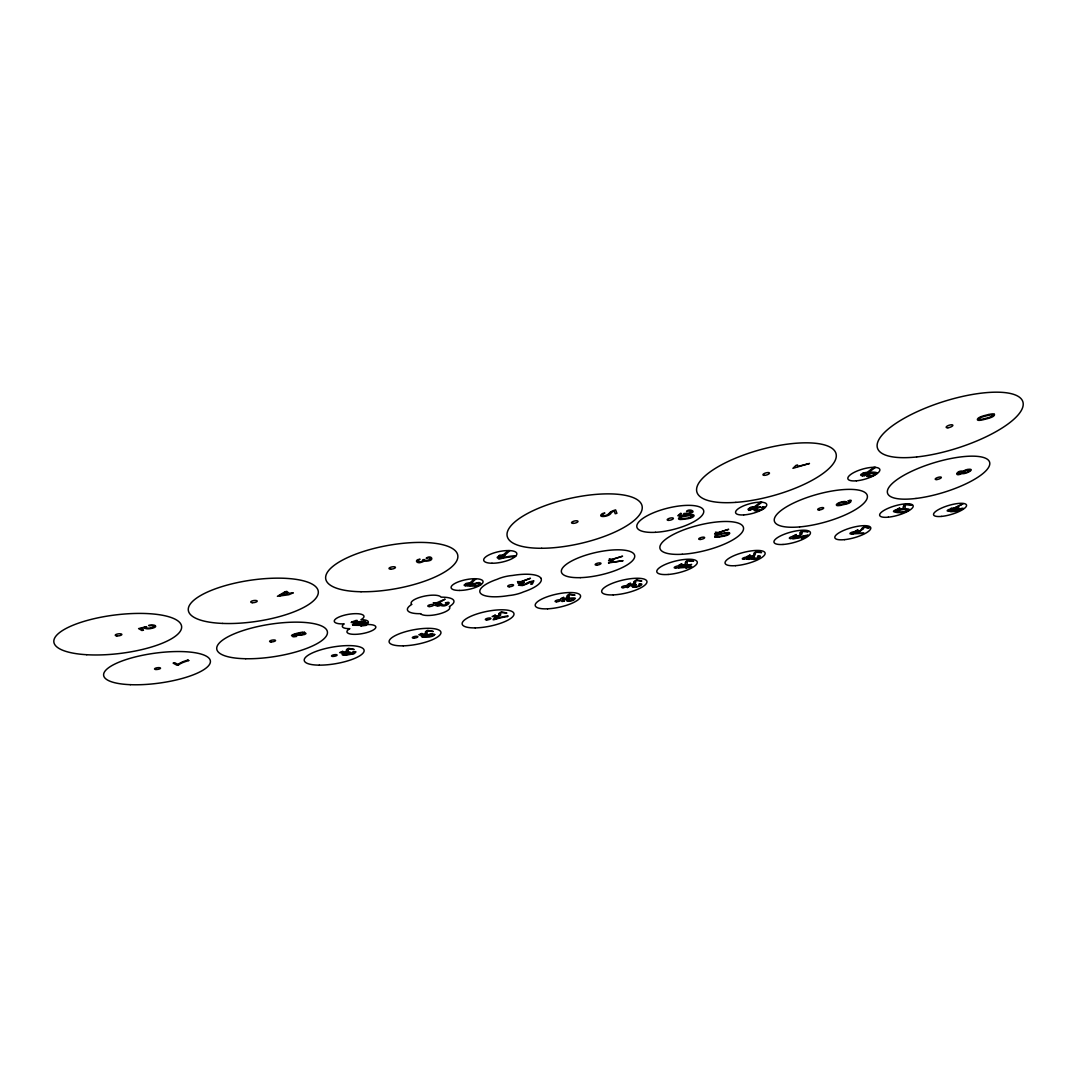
<?xml version="1.0" encoding="UTF-8"?>
<svg xmlns="http://www.w3.org/2000/svg" width="1077" height="1077" viewBox="0 0 1077 1077"><rect width="100%" height="100%" fill="white"/><g stroke="black" fill="none" stroke-linecap="round" stroke-linejoin="round"><path stroke-width="1.5" d="M800.184 533.021C801.059 536.198 797.734 534.865 799.242 536.252C796.522 536.656 803.402 534.973 801.773 533.007M747.034 558.923C752.177 553.551 753.267 559.555 755.462 553.726A8.064 2.302 -14.6 0 1 755.677 552.73A2.746 0.781 -14.6 0 1 756.404 552.245L761.574 552.568L756.552 551.464A6.839 1.952 -14.6 0 0 753.833 553.578L753.779 555.126L751.167 556.486M348.234 651.154L344.155 653.12L339.659 652.608L342.823 651.302L341.274 652.177M634.218 581.822L633.276 583.949L628.874 584.582M716.03 532.967L714.603 534.03L728.671 529.305L718.265 532.536L715.438 532.226L716.017 532.711M907.426 510.215L905.097 511.521A3.743 1.05 -16.2 0 1 903.415 511.844A7.997 2.248 -16.2 0 1 901.812 511.952L899.847 511.925A10.824 3.056 -16.3 0 1 898.016 511.737M609.945 559.717L608.572 560.754L622.573 556.203L612.194 559.3L609.259 558.99L609.919 559.515M679.425 515.035L681.512 513.648L680.718 513.244L677.837 515.695L680.341 516.368L684.016 515.56A3.608 1.158 -14.1 0 0 685.834 514.052L685.928 514.025M691.421 511.629L688.647 513.217L683.828 513.487M435.068 603.632L435.795 604.264L440.426 602.999L436.737 604.547L437.06 605.516L441.153 604.17M518.737 582.415L517.862 583.155L530.449 578.268L520.931 581.661L517.472 581.62L518.697 582.159M352.839 652.177L354.791 651.598A3.043 0.848 -9.9 0 1 355.504 651.706A4.025 1.117 -9.9 0 1 355.962 651.908L353.97 653.779L345.932 655.166A7.579 2.114 -9.9 0 1 344.68 655.22L343.725 655.22A3.931 1.09 -9.8 0 1 343.024 655.126A3.514 0.983 -9.8 0 1 342.419 654.883A4.806 1.333 -9.8 0 1 347.05 652.339L347.05 652.245M863.364 528.632L859.513 531.701L854.142 531.809L857.992 529.897L855.703 531.257M898.056 509.192L899.78 507.954L896.401 509.744L902.62 509.34L905.111 507.832L905.205 506.271A8.495 2.41 -16.3 0 1 905.313 505.369A2.894 0.821 -16.3 0 1 906.026 504.83L911.667 504.884L906.053 504.036A7.202 2.046 -16.3 0 0 903.455 506.325M425.792 633.586L420.501 634.663M442.324 604.372L441.22 604.035M952.324 509.071L951.799 509.542L962.932 503.874L954.37 507.954L950.816 508.425L952.283 508.694M422.965 560.605C420.151 563.19 415.587 561.534 420.057 559.178C413.608 559.69 416.88 564.335 421.605 562.207A3.662 1.212 -10.6 0 0 424.082 560.821L424.176 560.794M794.584 535.7L796.334 534.502L792.928 536.225L798.232 536.292L794.463 537.813M346.646 651.437L341.301 652.487M680.233 564.913L681.889 563.783L678.591 565.385L684.541 565.344L687.113 563.944L687.247 562.463A8.239 2.41 -13.9 0 1 687.288 561.467A2.814 0.821 -13.8 0 1 687.974 560.969L693.575 561.238L687.988 560.188A7 2.046 -13.9 0 0 685.484 562.329M520.056 584.421L524.364 582.32L519.881 583.519L518.495 585.215L522.466 585.565L527.636 583.653M862.098 528.47L860.092 530.867L855.73 531.5M748.448 556.136L750.225 554.992L746.859 556.621L751.706 556.796L748.878 558.64L753.186 557.415M684.487 514.308L681.728 515.56L679.452 515.183M628.793 584.232L630.516 583.182L627.204 584.717L632.751 584.784L635.363 583.478L635.713 581.997A7.943 2.289 -13.2 0 1 635.901 581.042A2.706 0.781 -13.2 0 1 636.615 580.584L641.784 581.001L636.736 579.816M493.778 616.057L495.447 615.061L492.162 616.502L497.924 616.65L500.482 615.411L500.684 613.957A7.997 2.302 -11.7 0 1 500.792 613.028A2.733 0.781 -11.6 0 1 501.478 612.584L506.877 613.042L501.532 611.83A6.799 1.952 -11.6 0 0 498.988 613.796M562.113 598.327L563.702 597.331L560.511 598.799L566.287 598.852L568.777 597.573L568.871 596.12M753.604 558.034L754.573 557.199L753.348 557.28M420.474 634.353L421.982 633.451L418.845 634.743L424.823 634.891L427.165 633.707L427.084 632.293A7.849 2.235 -10.8 0 1 427.084 631.499A2.679 0.767 -10.7 0 1 427.704 631.068L433.237 631.459L427.65 630.368A6.677 1.898 -10.8 0 0 425.375 632.226M507.604 616.502L508.061 615.882A19.79 5.573 -11.6 0 0 495.097 619.033L496.78 616.609L495.258 616.771L493.118 619.76L494.505 619.598A19.211 5.412 -11.6 0 1 507.563 616.569M564.483 600.993L562.194 601.505A3.218 0.929 -12.3 0 1 561.669 601.235L563.271 599.62A4.752 1.373 -12.3 0 1 565.331 598.933A7.243 2.073 -12.3 0 1 567.175 598.543L567.821 598.435A15.845 4.523 -12.3 0 1 572.56 597.964A6.731 1.925 -12.4 0 1 574.351 597.991A4.348 1.252 -12.4 0 1 575.374 598.354L573.651 600.118A3.958 1.131 -12.4 0 1 572.506 600.535A4.308 1.239 -12.4 0 1 570.864 600.939L567.162 601.168L566.367 600.266A5.587 1.602 -12.4 0 1 566.704 599.916L566.946 599.727A4.039 1.158 -12.4 0 1 567.552 599.377A3.258 0.942 -12.4 0 1 568.333 599.054L569.316 598.745A13.772 3.931 -12.3 0 0 567.862 598.92A5.17 1.481 -12.3 0 0 564.267 599.714M610.403 512.275L609.42 513.204M609.905 512.719C608.438 514.793 604.184 516.543 602.083 515.52C602.433 513.567 608.168 512.127 602.312 513.594C596.066 518.077 609.542 517.054 611.224 512.881A9.316 3.11 -13.3 0 1 612.907 511.575A3.191 1.064 -13.3 0 1 614.213 511.05L615.223 513.742L616.919 513.312L615.64 509.892A7.916 2.652 -13.3 0 0 610.269 512.275M634.272 585.605L634.353 585.538A2.8 0.808 -13.1 0 1 635.04 585.134A4.16 1.185 -13.1 0 1 636.332 584.649L629.682 585.242L627.231 587.652L630.583 585.551L634.515 584.946A2.733 0.781 -13.1 0 0 633.438 585.43A4.416 1.265 -13.1 0 0 632.684 585.955A5.21 1.494 -13.1 0 0 632.334 586.534M514.846 556.553L515.856 555.759M761.977 507.482L763.108 506.728A4.348 1.36 -15 0 1 764.778 507.375A5.493 1.71 -14.9 0 1 763.485 508.788A7.808 2.437 -14.9 0 1 763.095 509.044L761.749 509.717A4.9 1.521 -14.9 0 1 757.952 510.767A5.6 1.737 -15 0 1 756.283 510.861L755.017 510.754A5.156 1.602 -14.9 0 1 754.6 510.633A4.591 1.427 -14.9 0 1 754.237 509.583A5.829 1.817 -14.9 0 1 755.192 508.788A4.954 1.535 -14.9 0 1 756.364 508.156A3.069 0.956 -14.9 0 1 757.804 507.644L753.833 507.886L748.798 510.377L753.402 507.294L760.524 506.85L759.622 507.496A4.645 1.44 -14.9 0 0 758.033 507.981A3.137 0.983 -14.9 0 0 757.037 508.452L756.875 508.532M864.818 475.563L862.327 475.94A3.729 1.158 -16.3 0 1 862.327 475.428L865.948 473.207A5.52 1.71 -16.3 0 1 868.533 472.52A8.387 2.598 -16.3 0 1 870.499 472.251L871.158 472.197A18.349 5.641 -16.2 0 1 875.413 472.332A7.808 2.41 -16.3 0 1 876.691 472.722A5.048 1.548 -16.4 0 1 876.907 473.476L872.989 475.899A4.591 1.414 -16.4 0 1 871.495 476.357A4.995 1.548 -16.4 0 1 869.664 476.667L866.554 476.344L867.295 474.795A6.475 1.992 -16.4 0 1 868.089 474.297L868.547 474.055A4.685 1.44 -16.4 0 1 869.529 473.611A3.783 1.171 -16.4 0 1 870.606 473.261L871.805 472.965M960.805 508.64L963 508.169A3.231 0.875 -16.6 0 1 963.121 508.452A4.268 1.158 -16.6 0 1 962.905 508.829L957.965 511.158L951.058 511.683A8.024 2.181 -16.6 0 1 950.304 511.562L949.847 511.373A4.16 1.131 -16.5 0 1 949.685 511.117A3.716 1.01 -16.5 0 1 949.914 510.66A5.089 1.373 -16.6 0 1 957.628 507.832M279.926 595.554L285.701 592.229L287.478 593.669L279.939 595.568M520.231 584.892L523.624 584.744L527.461 582.98M527.165 583.155L528.363 582.509M691.084 517.216L692.148 515.802A3.945 1.265 -14.1 0 0 690.896 515.614A8.401 2.679 -14.1 0 0 689.065 515.721L686.022 516.071A10.783 3.433 -14 0 0 683.316 516.543A3.258 1.037 -14.1 0 0 681.014 517.323A2.329 0.74 -14 0 0 680.664 517.593L680.502 517.727A3.783 1.212 -14.1 0 0 680.287 518.024L680.26 518.091A2.248 0.714 -14 0 0 680.287 518.36M800.426 537.679L792.847 538.931L794.112 537.181L798.528 535.713L794.651 535.996M299.123 633.491C300.348 632.778 305.397 632.226 304.131 633.855A3.594 1.064 -9.2 0 1 302.206 634.568A4.739 1.4 -9.2 0 1 300.927 634.838A2.854 0.835 -9.2 0 1 298.181 634.73A3.352 0.983 -9.2 0 1 297.925 634.286M802.634 536.359L794.53 538.312M353.566 653.389L351.304 653.941A14.768 4.146 -9.9 0 1 349.204 654.291L349.204 654.291A3.635 1.01 -9.9 0 0 351.304 653.079L351.29 652.797A4.012 1.117 -9.9 0 0 349.11 652.231M681.297 567.175L689.617 565.008L687.436 566.785L681.283 567.189M422.642 559.892L424.217 559.501M178.459 664.899L177.005 665.263L173.141 663.122L174.743 662.718L177.88 664.469M958.597 510.511L956.295 510.902A15.657 4.254 -16.7 0 1 954.532 511.023A3.85 1.037 -16.6 0 0 958.14 509.663L958.732 509.259A4.254 1.158 -16.6 0 0 958.867 508.048A6.314 1.71 -16.5 0 0 957.426 507.954M988.498 414.551L984.661 415.52A11.793 3.702 -18 0 0 980.837 416.745M750.965 556.459L748.488 556.419M719.611 536.898L722.882 536.359A10.043 3.043 -14.4 0 0 726.194 535.592A4.335 1.306 -14.4 0 0 727.621 535.081A3.904 1.185 -14.4 0 0 728.631 534.529A4.066 1.225 -14.4 0 0 728.967 534.273L729.331 533.896A7.902 2.396 -14.3 0 0 729.506 533.586L729.587 533.169M684.676 518.468L687.261 518.131A8.454 2.706 -14.1 0 0 689.293 517.768A3.958 1.265 -14.1 0 0 691.084 517.216M752.244 558.451L752.284 558.451A3.218 0.915 -14.4 0 1 748.892 559.367L747.075 559.044M304.333 632.239L305.989 633.545A4.214 1.239 -9.2 0 1 305.437 634.016A4.591 1.346 -9.2 0 1 304.199 634.595L296.929 635.215A5.95 1.75 -9.2 0 1 296.579 634.945L296.485 634.797A4.295 1.265 -9.2 0 1 296.485 634.488A3.473 1.023 -9.2 0 1 296.794 634.138L297.4 633.761A14.647 4.268 -9.3 0 0 295.879 634.165A5.506 1.615 -9.2 0 0 293.011 635.363M969.408 469.841L969.219 469.814A2.585 0.754 -17.2 0 0 968.546 469.841L967.334 470.057A3.298 0.956 -17.2 0 0 964.144 471.874M441.933 605.637C446.174 607.549 453.646 600.212 445.366 602.918A3.702 1.117 -10.9 0 1 447.48 602.932C448.665 604.843 443.455 605.341 442.485 604.83M752.46 559.111C755.179 560.955 765.249 554.305 757.494 556.311A3.581 1.01 -14.5 0 1 759.056 556.472L757.158 558.034L753.752 558.438M187.91 660.08L188.69 660.524M898.137 509.475L902.809 508.573L903.603 506.352M296.067 635.995L296.619 636.413L294.25 636.763A3.419 0.996 -9.2 0 1 292.998 636.736L291.53 635.538A5.062 1.481 -9.2 0 1 292.675 634.73A7.701 2.262 -9.2 0 1 294.183 634.124L294.788 633.922A16.828 4.914 -9.3 0 1 299.837 632.643A7.162 2.1 -9.2 0 1 302.233 632.266M963.376 471.282C956.874 469.559 953.226 477.663 961.896 473.57C965.557 474.688 977.176 468.091 967.456 469.424A4.227 1.225 -17.2 0 0 963.309 471.282M144.614 627.783L144.601 627.716A3.177 0.969 -7.3 0 1 144.87 627.245L140.804 628.564L143.51 630.126L141.922 630.53L138.596 628.605L146.62 626.639A4.954 1.508 -7.3 0 0 146.122 627.218A3.339 1.023 -7.3 0 0 146.27 627.622L146.351 627.676M562.154 598.65L566.637 598.085L567.31 596.052M969.798 469.989L969.96 470.232A4.766 1.387 -17.1 0 1 969.919 470.501A3.204 0.929 -17.1 0 1 966.5 472.318A3.177 0.915 -17.2 0 1 964.171 471.874M493.818 616.367L498.328 615.869L499.136 613.796M680.274 565.183L684.918 564.523L685.618 562.302M435.027 603.389L433.183 602.891L436.966 602.676L445.111 599.149L434.825 605.287L437.868 606.095A3.339 0.996 -10.8 0 0 441.045 605.112L441.112 605.112A3.177 0.956 -10.9 0 0 441.812 605.637M424.378 559.784C425.819 561.696 433.385 558.855 428.821 557.846A4.079 1.346 -10.7 0 0 426.155 558.209C431.379 554.13 435.808 561.171 425.873 561.09A3.5 1.158 -10.7 0 1 424.203 560.794M346.538 650.575L346.7 651.181M691.407 511.454L689.145 510.915A4.025 1.292 -14.2 0 0 686.561 511.588C688.041 507.886 699.471 511.75 687.88 514.025A3.446 1.104 -14.2 0 1 685.955 514.012M846.199 502.017L846.253 502.259A4.039 1.198 -15.8 0 1 844.112 503.982L844.153 503.982A16.424 4.927 -15.9 0 0 846.428 503.349L848.851 502.461A2.733 0.808 -15.8 0 0 849.941 501.653L849.982 501.519A2.841 0.848 -15.8 0 0 847.841 501.061L849.874 500.24A3.393 1.01 -15.9 0 1 850.695 500.28A4.483 1.333 -15.8 0 1 851.247 500.482C850.978 504.238 843.803 504.157 840.666 505.355A8.414 2.517 -15.8 0 1 839.293 505.557L838.216 505.651A4.362 1.306 -15.8 0 1 837.421 505.625A3.891 1.158 -15.8 0 1 836.694 505.409A5.331 1.589 -15.8 0 1 841.379 501.949A6.61 1.966 -15.8 0 1 843.628 501.599A4.456 1.333 -15.8 0 1 846.212 502.017M994.421 414.389L994.448 414.874A9.235 2.908 -18.1 0 1 994.313 415.237L994.084 415.601A4.752 1.494 -18.1 0 1 993.654 416.045A4.564 1.427 -18.1 0 1 992.604 416.772A5.075 1.589 -18.1 0 1 991.015 417.499A11.753 3.702 -18.1 0 1 987.219 418.711L983.409 419.68A11.887 3.743 -18.1 0 1 979.774 420.326A5.022 1.575 -18 0 1 978.414 420.326A4.645 1.467 -18 0 1 977.579 420.003A4.873 1.535 -18 0 1 977.458 419.868L977.418 419.384A8.751 2.746 -18.1 0 1 977.526 419.02L978.064 418.334A4.685 1.467 -18 0 1 979.235 417.499A5.035 1.589 -18 0 1 980.837 416.759M346.457 650.373L346.404 650.145A6.691 1.885 -9.9 0 1 348.571 648.314L354.145 649.498L348.625 649.014A2.692 0.754 -9.9 0 0 348.033 649.431A7.876 2.208 -9.9 0 0 347.992 650.225L348.208 650.804M425.523 632.239L425.859 633.303M714.778 536.629L714.845 536.211A7.499 2.262 -14.3 0 1 715.02 535.915L715.586 535.35A4.012 1.212 -14.3 0 1 716.717 534.717A4.308 1.306 -14.3 0 1 718.171 534.205A10.11 3.056 -14.3 0 1 721.509 533.438L724.808 532.886A9.989 3.016 -14.3 0 1 727.877 532.59A4.348 1.319 -14.4 0 1 728.954 532.698A3.971 1.198 -14.4 0 1 729.573 533.169M988.498 414.564A11.659 3.648 -18 0 1 992.146 413.905A5.075 1.589 -18.1 0 1 993.492 413.905A4.645 1.454 -18.1 0 1 994.394 414.389M969.408 469.989A3.204 0.929 -17.1 0 1 969.798 470.137M962.73 472.238A2.773 0.808 -17.1 0 1 958.934 473.92A2.773 0.808 -17.1 0 1 958.153 472.816A2.773 0.808 -17.1 0 1 962.394 471.78M151.426 627.783A3.837 1.171 -7.3 0 1 146.257 627.703M154.105 626.383A3.931 1.198 -7.3 0 1 151.345 627.729M153.567 626.02A3.743 1.144 -7.3 0 1 153.89 626.397M153.54 626.033A3.46 1.05 -7.3 0 0 149.393 625.831L148.639 625.414A4.631 1.414 -7.3 0 1 152.503 624.956A5.843 1.791 -7.3 0 1 155.048 625.589M155.088 625.575A8.32 2.531 -7.3 0 1 155.33 625.75L155.667 626.289A5.223 1.589 -7.3 0 1 154.105 627.662A5.964 1.817 -7.3 0 1 152.369 628.214L150.511 628.605A5.493 1.683 -7.3 0 1 149.649 628.712A4.887 1.494 -7.3 0 1 146.162 628.685A6.206 1.898 -7.3 0 1 145.032 628.254M144.708 628.268A5.493 1.683 -7.3 0 1 144.278 627.783M178.526 664.899A21.096 5.924 -8.2 0 1 188.798 660.578M177.974 664.469A21.742 6.112 -8.2 0 1 187.869 660.066M296.081 636.036A2.719 0.794 -9.2 0 1 293.159 635.376M302.368 632.387A4.591 1.346 -9.2 0 1 304.454 632.361M297.979 634.326A2.854 0.835 -9.2 0 1 299.137 633.559M692.565 514.846A10.474 3.339 -14.1 0 0 689.468 514.981L686.103 515.385A10.608 3.379 -14 0 0 682.603 516.058A4.523 1.44 -14.1 0 0 681.041 516.57A4.214 1.346 -14.1 0 0 679.749 517.229L679.008 517.849A7.862 2.517 -14.1 0 0 678.739 518.185L678.564 518.575A4.375 1.4 -14 0 0 678.564 518.818A4.173 1.333 -14 0 0 679.048 519.262A4.523 1.44 -14.1 0 0 680.112 519.451M692.538 514.846A4.55 1.454 -14.1 0 1 693.588 515.035A4.16 1.333 -14.1 0 1 694.046 515.641L693.844 516.125A8.293 2.652 -14.1 0 1 693.575 516.475L693.117 516.893A4.268 1.36 -14.1 0 1 692.699 517.175A4.093 1.306 -14.1 0 1 691.555 517.727A4.55 1.454 -14.1 0 1 690.007 518.239A10.541 3.379 -14.1 0 1 686.547 518.899L683.181 519.316A10.676 3.419 -14.1 0 1 680.099 519.451M684.366 518.495A11.457 3.675 -14.1 0 1 681.728 518.697A3.258 1.05 -14.1 0 1 680.247 518.374M757.293 510.121A3.608 1.117 -14.9 0 1 756.821 508.532M757.414 510.04A3.702 1.158 -15 0 0 761.291 509.367A3.514 1.09 -14.9 0 0 762.153 508.829A3.244 1.01 -15 0 0 762.085 507.415M864.71 475.617A2.975 0.915 -16.3 0 1 866.581 473.597A6.004 1.858 -16.3 0 1 870.283 473.005L870.458 472.951A15.953 4.914 -16.2 0 1 871.805 472.951M473.584 584.205A2.625 0.808 -11.2 0 1 469.828 585.457A2.625 0.808 -11.2 0 1 469.249 584.246A2.625 0.808 -11.2 0 1 473.368 583.734M514.739 556.647A21.634 6.866 -11.7 0 0 499.943 558.896L498.503 558.882L508.061 550.724L509.784 550.684L503.161 556.701L498.988 555.732L499.607 555.167L504.884 555.005L500.967 558.155A22.28 7.081 -11.7 0 1 515.883 555.732M896.158 512.329A10.097 2.854 -16.2 0 0 898.083 512.625L900.453 512.679A9.962 2.8 -16.2 0 0 903.213 512.477A4.295 1.212 -16.2 0 0 904.707 512.154A3.864 1.09 -16.2 0 0 906.04 511.71A4.025 1.131 -16.2 0 0 906.619 511.467L907.399 511.09A7.835 2.208 -16.2 0 0 907.978 510.754L908.692 510.256A3.931 1.104 -16.2 0 0 909.19 509.542A4.308 1.212 -16.2 0 0 908.84 509.179A9.895 2.787 -16.1 0 0 906.969 508.869L904.586 508.802A10.03 2.827 -16.1 0 0 901.799 509.017A4.281 1.212 -16.2 0 0 900.278 509.34A3.985 1.117 -16.2 0 0 898.73 509.865L897.558 510.417A7.431 2.087 -16.2 0 0 896.993 510.74L896.279 511.238A4.146 1.171 -16.2 0 0 896.091 511.413A3.945 1.117 -16.2 0 0 895.808 511.965A4.281 1.212 -16.2 0 0 896.185 512.315M907.453 510.148A3.729 1.05 -16.2 0 0 906.969 509.771A7.943 2.235 -16.1 0 0 905.824 509.609L903.684 509.542A10.191 2.868 -16.1 0 0 901.597 509.65A3.083 0.875 -16.2 0 0 899.335 510.161L898.541 510.525A3.581 1.01 -16.2 0 0 898.056 510.808L897.639 511.158A3.083 0.875 -16.2 0 0 898.056 511.723M800.036 532.953A7.149 2.06 -15.2 0 1 802.675 530.705L808.181 531.742L802.634 531.513A2.868 0.835 -15.2 0 0 801.948 532.025M801.786 532.94A8.414 2.437 -15.2 0 1 801.907 532.038M802.58 536.319A7.054 2.019 -15.1 0 1 808.262 535.175L801.584 538.89L805.838 536.009A2.841 0.808 -15.1 0 0 804.573 536.238M801.867 537.14A8.293 2.369 -15.1 0 1 804.573 536.225M567.162 596.012A6.731 1.952 -12.4 0 1 569.545 594.033L575.01 595.123L569.571 594.773A2.706 0.781 -12.4 0 0 568.966 595.218A7.929 2.302 -12.5 0 0 568.885 596.052M564.429 601.033A2.558 0.74 -12.3 0 1 564.335 599.741M567.889 599.983A3.15 0.902 -12.4 0 1 568.589 599.418A2.76 0.794 -12.4 0 1 570.622 598.772L573.893 598.839L572.237 600.104A3.379 0.969 -12.4 0 1 570.002 600.535A4.456 1.279 -12.4 0 1 568.912 600.603A2.679 0.767 -12.4 0 1 567.862 599.97M426.855 635.82A2.41 0.687 -10.7 0 1 423.423 636.857A2.41 0.687 -10.7 0 1 422.79 635.888A2.41 0.687 -10.7 0 1 426.519 635.322M352.879 652.123A2.558 0.714 -9.9 0 1 354.71 652.42A2.558 0.714 -9.9 0 1 353.525 653.335M347.05 652.42A5.964 1.656 -9.8 0 1 349.096 652.231M343.792 654.237A3.056 0.848 -9.8 0 0 346.727 654.533A3.056 0.848 -9.8 0 0 349.769 653.322A2.504 0.7 -9.9 0 0 349.742 653.052A2.975 0.821 -9.8 0 0 347.144 652.918A5.089 1.414 -9.8 0 0 345.919 653.12A3.15 0.875 -9.8 0 0 344.855 653.402L343.751 654.049A3.675 1.023 -9.9 0 0 343.698 654.264M636.076 586.561A3.15 0.902 -13.1 0 1 634.393 585.659M635.995 586.467A3.298 0.942 -13.1 0 0 639.536 585.619A3.15 0.902 -13.1 0 0 640.021 585.188A2.894 0.835 -13.1 0 0 638.849 584.326M639.375 583.801A3.891 1.117 -13.2 0 1 641.623 583.99A4.9 1.4 -13.1 0 1 641.367 585.013A6.974 1.992 -13.1 0 1 641.165 585.215L640.277 585.794A4.375 1.252 -13.1 0 1 637.113 586.857A5.008 1.427 -13.1 0 1 635.443 587.113L634.03 587.18A4.604 1.319 -13.1 0 1 633.491 587.153M633.491 587.153A4.106 1.171 -13.1 0 1 632.293 586.548M634.084 581.849A6.745 1.952 -13.2 0 1 636.722 579.816M752.298 559.084A3.069 0.875 -14.5 0 1 752.298 558.451M861.95 528.497A7.068 1.979 -15.7 0 1 865.491 526.236L869.354 527.797L867.981 528.336L864.966 527.111A2.841 0.794 -15.7 0 0 864.091 527.622A8.32 2.316 -15.8 0 0 863.404 528.619M960.94 508.573A2.706 0.727 -16.6 0 1 961.209 509.34A2.706 0.727 -16.6 0 1 958.705 510.431M951.96 509.986A3.231 0.875 -16.6 0 0 952.782 510.942A3.231 0.875 -16.6 0 0 956.861 509.744A2.652 0.727 -16.6 0 0 957.426 509.34M951.88 509.986A3.891 1.05 -16.6 0 1 952.337 509.704L953.132 509.327A2.517 0.687 -16.6 0 1 954.262 508.963A3.339 0.902 -16.5 0 1 955.393 508.761A5.385 1.467 -16.5 0 1 956.443 508.681A3.15 0.848 -16.6 0 1 957.44 509.34M719.611 536.898A10.178 3.083 -14.4 0 1 716.542 537.194A4.308 1.306 -14.3 0 1 715.438 537.1A3.985 1.212 -14.3 0 1 714.845 536.75M714.751 536.736A4.308 1.306 -14.3 0 1 714.684 536.602M528.255 582.495A7.135 2.154 -12 0 1 533.842 580.84L532.321 584.124L530.799 584.34L531.971 581.768A2.868 0.875 -12 0 0 530.692 582.118M528.551 583.142A8.387 2.531 -12 0 1 530.665 582.118M420.649 613.675A23.694 7.122 -10.7 0 1 411.777 604.439M411.562 604.237A15.347 4.658 -10.7 0 1 422.924 596.483A15.347 4.658 -10.7 0 1 441.045 597.17A23.694 7.122 -10.7 0 1 449.271 606.593A14.97 4.443 -10.8 0 1 438.958 613.998A14.97 4.443 -10.8 0 1 420.824 613.877M716.353 536.036L716.447 536.265A3.11 0.942 -14.3 0 0 717.996 536.454A10.918 3.325 -14.4 0 0 720.58 536.144L723.407 535.659A8.064 2.45 -14.4 0 0 725.346 535.229A3.769 1.144 -14.4 0 0 727.015 534.663L727.702 533.411A3.769 1.144 -14.4 0 0 726.396 533.344A8.01 2.423 -14.3 0 0 724.579 533.532L721.617 534.017A10.272 3.096 -14.3 0 0 719.019 534.569A3.11 0.942 -14.3 0 0 716.905 535.363L716.501 535.727A3.608 1.09 -14.3 0 0 716.353 535.983L716.353 535.983M809.419 463.5L792.928 468.333L795.984 465.372L797.572 464.968L797.586 466.476L809.419 463.5M992.698 415.224L992.227 416.018A2.329 0.727 -18.1 0 1 991.729 416.355A4.416 1.387 -18.1 0 1 989.871 417.176A9.437 2.975 -18.1 0 1 987.636 417.876L984.365 418.711A12.762 4.025 -18.1 0 1 981.295 419.343A3.635 1.144 -18 0 1 979.33 419.303A2.504 0.781 -18 0 1 979.235 419.141L979.208 419.088A4.214 1.319 -18 0 1 979.276 418.657L979.37 418.509A2.585 0.821 -18 0 1 979.693 418.199A3.621 1.144 -18 0 1 981.968 417.082A11.995 3.756 -18 0 1 984.957 416.18L988.43 415.318A9.356 2.935 -18 0 1 990.584 414.914A4.402 1.387 -18.1 0 1 992.2 414.86A2.329 0.727 -18.1 0 1 992.55 414.982L992.698 415.224M865.477 473.503L866.271 474.082L875.453 467.378L873.918 467.418L867.322 472.238L863.135 472.951L865.477 473.476M434.731 634.488C432.254 639.294 410.997 636.52 427.609 635.053A3.675 1.037 -10.8 0 1 431.419 633.868L434.731 634.488M466.92 585.457C468.805 586.898 486.844 585.982 479.319 582.576A3.998 1.239 -11.3 0 0 474.661 583.599L470.757 583.182L466.933 585.376M752.729 508.061L753.631 508.532L761.816 502.259L760.254 502.299L754.385 506.809L750.238 507.509L752.729 508.088M468.724 584.124L469.855 584.38L475.913 578.914L474.27 578.968L469.935 582.899L465.816 583.546L468.724 584.151M875.17 473.732L871.939 475.63A3.918 1.212 -16.4 0 1 869.624 475.886A5.156 1.589 -16.4 0 1 868.722 475.778A3.11 0.956 -16.4 0 1 868.372 475.065A3.083 0.956 -16.4 0 1 868.87 474.62A3.648 1.131 -16.4 0 1 870.243 473.88A3.204 0.996 -16.4 0 1 872.747 473.234L875.17 473.732M480.019 583.815L479.857 584.124A4.51 1.387 -11.3 0 1 479.534 584.434A3.029 0.929 -11.3 0 1 475.509 585.578A3.002 0.929 -11.3 0 1 474.567 584.474A3.11 0.956 -11.3 0 1 478.498 583.195L479.4 583.33A2.45 0.754 -11.3 0 1 479.83 583.478L479.925 583.559A3.029 0.929 -11.3 0 1 480.019 583.815M838.041 504.238L838.014 504.305A4.079 1.212 -15.8 0 0 838 504.548A3.393 1.01 -15.8 0 0 841.433 504.534A3.393 1.01 -15.8 0 0 844.597 502.797A2.787 0.835 -15.8 0 0 844.503 502.488A3.298 0.983 -15.8 0 0 841.595 502.609A5.641 1.683 -15.8 0 0 840.262 502.986A3.487 1.037 -15.8 0 0 839.118 503.43A2.639 0.794 -15.8 0 0 838.31 503.915A2.41 0.714 -15.8 0 0 838.121 504.103L838.121 504.103M608.545 562.948L623.071 560.686L612.719 562.207L613.446 560.848L612.059 561.05L608.545 562.948M351.694 622.048L351.183 622.506L365.588 621.429L355.76 621.766L357.201 620.446L355.881 620.487L351.694 622.048M679.022 567.417L678.402 567.929L686.709 567.377L685.834 568.091L690.963 567.108L691.69 566.502L688.768 566.704L691.622 564.375L679.022 567.417M353.808 624.781L353.121 625.266L361.63 625.347L360.66 626.02L365.978 625.387L366.786 624.822L363.784 624.795L366.947 622.573L353.808 624.781M364.847 623.085L362.437 624.781L356.137 624.714L364.847 623.085M853.294 533.371L852.432 533.882L864.171 533.29L856.578 533.236L859.002 531.796L857.992 531.782L853.374 533.371M285.001 591.812L277.408 596.295L288.784 594.733L293.307 592.835L289.107 593.265L286.792 591.367L285.001 591.812M431.46 634.407L431.163 634.434A2.868 0.808 -10.8 0 0 428.107 635.659A2.76 0.781 -10.8 0 0 429.938 636.292A2.787 0.781 -10.8 0 0 433.196 635.093A4.146 1.171 -10.7 0 0 433.277 634.865L433.21 634.636A2.787 0.781 -10.8 0 0 432.914 634.461L431.46 634.407M947.935 427.771A3.541 1.131 -17.7 0 0 952.876 425.267A3.541 1.131 -17.7 0 0 947.652 425.819A3.541 1.131 -17.7 0 0 947.935 427.771M916.594 456.971A76.305 24.273 -17.7 0 0 1023.15 403.094A76.305 24.273 -17.7 0 0 910.684 414.807A76.305 24.273 -17.7 0 0 916.594 456.971M936.869 479.548A3.218 0.942 -16.9 0 0 941.338 477.38A3.218 0.942 -16.9 0 0 936.573 477.932A3.218 0.942 -16.9 0 0 936.869 479.548M915.988 498.449A53.325 15.576 -16.9 0 0 989.696 462.545A53.325 15.576 -16.9 0 0 910.038 472.063A53.325 15.576 -16.9 0 0 915.988 498.449M86.752 654.722A64.324 19.386 -7 0 0 181.636 626.801A64.324 19.386 -7 0 0 84.854 621.119A64.324 19.386 -7 0 0 86.752 654.722M116.895 635.915A3.339 1.01 -7 0 0 121.863 634.474A3.339 1.01 -7 0 0 116.881 634.151A3.339 1.01 -7 0 0 116.895 635.915M252.287 602.689A3.298 1.05 -8.4 0 0 257.215 601.141A3.298 1.05 -8.4 0 0 252.341 600.858A3.298 1.05 -8.4 0 0 252.287 602.689M222.629 623.421A65.643 20.786 -8.4 0 0 318.28 591.488A65.643 20.786 -8.4 0 0 219.008 587.557A65.643 20.786 -8.4 0 0 222.629 623.421M155.936 669.49A3.056 0.862 -7.7 0 0 160.54 668.198A3.056 0.862 -7.7 0 0 156.057 667.982A3.056 0.862 -7.7 0 0 155.936 669.49M130.277 684.676A53.877 15.118 -7.7 0 0 210.419 661.466A53.877 15.118 -7.7 0 0 130.263 658.289A53.877 15.118 -7.7 0 0 130.277 684.676M245.731 658.734A55.964 16.317 -8.9 0 0 327.435 632.091A55.964 16.317 -8.9 0 0 243.173 630.516A55.964 16.317 -8.9 0 0 245.731 658.734M271.014 641.932A3.029 0.889 -8.9 0 0 275.55 640.532A3.029 0.889 -8.9 0 0 271.108 640.371A3.029 0.889 -8.9 0 0 271.014 641.932M668.736 520.379A3.218 1.037 -13.9 0 0 673.394 518.414A3.218 1.037 -13.9 0 0 668.669 518.562A3.218 1.037 -13.9 0 0 668.736 520.379M655.462 532.307A34.397 11.039 -13.9 0 0 703.698 510.767A34.397 11.039 -13.9 0 0 651.693 513.541A34.397 11.039 -13.9 0 0 655.462 532.307M749.686 509.892A3.191 0.996 -14.9 0 0 754.237 507.859A3.191 0.996 -14.9 0 0 749.511 508.142A3.191 0.996 -14.9 0 0 749.686 509.892M743.682 514.914A16.101 5.035 -14.9 0 0 766.77 504.736A16.101 5.035 -14.9 0 0 743.022 506.082A16.101 5.035 -14.9 0 0 743.682 514.914M862.314 475.509A3.298 1.023 -16.3 0 0 866.998 473.301A3.298 1.023 -16.3 0 0 862.138 473.705A3.298 1.023 -16.3 0 0 862.314 475.509M856.403 480.813A16.653 5.17 -16.3 0 0 879.869 469.68A16.653 5.17 -16.3 0 0 855.232 471.847A16.653 5.17 -16.3 0 0 856.403 480.813M459.421 590.452A16.263 5.035 -11.2 0 0 483.061 581.62A16.263 5.035 -11.2 0 0 458.748 581.701A16.263 5.035 -11.2 0 0 459.421 590.452M465.587 585.74A3.069 0.956 -11.2 0 0 470.11 584.097A3.069 0.956 -11.2 0 0 465.587 584.071A3.069 0.956 -11.2 0 0 465.587 585.74M498.839 558.155A3.191 1.037 -11.6 0 0 503.403 556.324A3.191 1.037 -11.6 0 0 498.57 556.392A3.191 1.037 -11.6 0 0 498.839 558.155M491.987 563.244A16.909 5.466 -11.6 0 0 516.852 553.834A16.909 5.466 -11.6 0 0 491.92 553.618A16.909 5.466 -11.6 0 0 491.987 563.244M888.35 517.175A17.42 4.927 -16.1 0 0 913.215 506.015A17.42 4.927 -16.1 0 0 887.731 508.479A17.42 4.927 -16.1 0 0 888.35 517.175M783.006 544.464A18.848 5.439 -15 0 0 810.456 532.94A18.848 5.439 -15 0 0 783.114 534.717A18.848 5.439 -15 0 0 783.006 544.464M668.144 574.472A20.813 6.058 -13.7 0 0 697.263 562.019A20.813 6.058 -13.7 0 0 665.707 564.267A20.813 6.058 -13.7 0 0 668.144 574.472M894.96 511.777A3.043 0.862 -16.1 0 0 899.322 509.838A3.043 0.862 -16.1 0 0 894.906 510.242A3.043 0.862 -16.1 0 0 894.96 511.777M790.747 538.554A2.975 0.862 -15 0 0 795.055 536.736A2.975 0.862 -15 0 0 790.72 537.033A2.975 0.862 -15 0 0 790.747 538.554M675.642 568.064A2.908 0.848 -13.7 0 0 679.87 566.367A2.908 0.848 -13.7 0 0 675.589 566.569A2.908 0.848 -13.7 0 0 675.642 568.064M547.601 608.815A23.196 6.691 -12.2 0 0 580.543 595.837A23.196 6.691 -12.2 0 0 545.447 597.439A23.196 6.691 -12.2 0 0 547.601 608.815M403.229 645.837A26.333 7.431 -10.6 0 0 440.924 632.266A26.333 7.431 -10.6 0 0 400.94 633.168A26.333 7.431 -10.6 0 0 403.229 645.837M556.513 601.787A2.854 0.821 -12.2 0 0 560.673 600.226A2.854 0.821 -12.2 0 0 556.446 600.347A2.854 0.821 -12.2 0 0 556.513 601.787M413.783 638.136A2.827 0.794 -10.6 0 0 417.876 636.695A2.827 0.794 -10.6 0 0 413.622 636.763A2.827 0.794 -10.6 0 0 413.783 638.136M332.928 656.432A2.841 0.794 -9.7 0 0 337.101 655.058A2.841 0.794 -9.7 0 0 332.86 655.045A2.841 0.794 -9.7 0 0 332.928 656.432M486.71 619.935A2.827 0.808 -11.4 0 0 490.91 618.454A2.827 0.808 -11.4 0 0 486.764 618.494A2.827 0.808 -11.4 0 0 486.71 619.935M623.031 587.705A2.854 0.821 -13 0 0 627.097 586.076A2.854 0.821 -13 0 0 622.829 586.305A2.854 0.821 -13 0 0 623.031 587.705M743.749 559.232A2.894 0.821 -14.4 0 0 747.869 557.496A2.894 0.821 -14.4 0 0 743.574 557.819A2.894 0.821 -14.4 0 0 743.749 559.232M851.449 533.909A2.935 0.821 -15.6 0 0 855.609 532.065A2.935 0.821 -15.6 0 0 851.261 532.482A2.935 0.821 -15.6 0 0 851.449 533.909M948.702 511.077A3.002 0.821 -16.5 0 0 952.903 509.138A3.002 0.821 -16.5 0 0 948.46 509.677A3.002 0.821 -16.5 0 0 948.702 511.077M319.317 665.142A30.344 8.441 -9.7 0 0 364.134 650.629A30.344 8.441 -9.7 0 0 319.115 650.346A30.344 8.441 -9.7 0 0 319.317 665.142M475.226 627.891A26.4 7.539 -11.4 0 0 513.998 614.011A26.4 7.539 -11.4 0 0 475.024 614.617A26.4 7.539 -11.4 0 0 475.226 627.891M613.217 594.894A23.209 6.677 -13 0 0 646.981 581.742A23.209 6.677 -13 0 0 612.746 583.155A23.209 6.677 -13 0 0 613.217 594.894M735.497 565.667A20.665 5.883 -14.4 0 0 765.141 553.241A20.665 5.883 -14.4 0 0 734.608 555.395A20.665 5.883 -14.4 0 0 735.497 565.667M844.543 539.644A18.646 5.21 -15.6 0 0 870.795 527.905A18.646 5.21 -15.6 0 0 843.049 530.705A18.646 5.21 -15.6 0 0 844.543 539.644M941.635 516.395A17.165 4.671 -16.5 0 0 966.567 505.463A17.165 4.671 -16.5 0 0 941.971 507.886A17.165 4.671 -16.5 0 0 941.635 516.395M799.592 526.922A48.182 14.432 -15.5 0 0 867.348 495.864A48.182 14.432 -15.5 0 0 795.526 502.124A48.182 14.432 -15.5 0 0 799.592 526.922M682.239 554.265A43.013 13.086 -14.1 0 0 743.52 527.932A43.013 13.086 -14.1 0 0 679.385 531.621A43.013 13.086 -14.1 0 0 682.239 554.265M580.288 577.649A37.56 11.47 -12.8 0 0 634.73 555.974A37.56 11.47 -12.8 0 0 579.049 557.59A37.56 11.47 -12.8 0 0 580.288 577.649M540.816 578.066A31.368 9.531 -11.7 0 0 512.585 575.455A16.155 4.954 -11.7 0 0 497.211 579.278A31.368 9.531 -11.7 0 0 480.382 593.064A31.368 9.531 -11.7 0 0 508.734 595.554A15.832 4.752 -11.7 0 0 523.543 591.892A31.368 9.531 -11.7 0 0 540.816 578.066M366.395 624.552A13.22 3.918 -9.8 0 0 360.957 619.719A15.078 4.523 -9.8 0 0 356.864 613.675A15.078 4.523 -9.8 0 0 335.674 618.938A15.078 4.523 -9.8 0 0 344.209 623.879A13.22 3.918 -9.8 0 0 349.85 628.658A14.661 4.281 -9.9 0 0 353.835 634.34A14.661 4.281 -9.9 0 0 374.406 629.237A14.661 4.281 -9.9 0 0 366.395 624.552M819.314 509.986A3.123 0.929 -15.5 0 0 823.676 507.967A3.123 0.929 -15.5 0 0 819.005 508.398A3.123 0.929 -15.5 0 0 819.314 509.986M700.346 539.469A3.056 0.929 -14.1 0 0 704.641 537.571A3.056 0.929 -14.1 0 0 700.023 537.881A3.056 0.929 -14.1 0 0 700.346 539.469M596.725 565.129A3.029 0.929 -12.8 0 0 600.993 563.352A3.029 0.929 -12.8 0 0 596.416 563.567A3.029 0.929 -12.8 0 0 596.725 565.129M509.259 586.777A3.002 0.915 -11.7 0 0 513.567 585.107A3.002 0.915 -11.7 0 0 509.031 585.215A3.002 0.915 -11.7 0 0 509.259 586.777M429.306 606.566A3.002 0.902 -10.7 0 0 433.668 604.991A3.002 0.902 -10.7 0 0 429.185 605.005A3.002 0.902 -10.7 0 0 429.306 606.566M353.889 625.225A2.989 0.889 -9.8 0 0 358.318 623.745A2.989 0.889 -9.8 0 0 353.889 623.677A2.989 0.889 -9.8 0 0 353.889 625.225M735.847 502.367A72.159 23.856 -15.4 0 0 836.142 454.144A72.159 23.856 -15.4 0 0 727.338 461.858A72.159 23.856 -15.4 0 0 735.847 502.367M541.691 548.274A69.116 23.129 -12.7 0 0 642.242 507.254A69.116 23.129 -12.7 0 0 539.967 507.671A69.116 23.129 -12.7 0 0 541.691 548.274M361.037 591.744A67.043 21.971 -10.2 0 0 457.819 555.651A67.043 21.971 -10.2 0 0 356.433 553.901A67.043 21.971 -10.2 0 0 361.037 591.744M764.616 475.347A3.393 1.117 -15.4 0 0 769.476 473.126A3.393 1.117 -15.4 0 0 764.482 473.382A3.393 1.117 -15.4 0 0 764.616 475.347M573.354 523.368A3.312 1.104 -12.7 0 0 577.999 521.335A3.312 1.104 -12.7 0 0 572.937 521.497A3.312 1.104 -12.7 0 0 573.354 523.368M390.736 569.154A3.285 1.077 -10.2 0 0 395.447 567.377A3.285 1.077 -10.2 0 0 390.453 567.31A3.285 1.077 -10.2 0 0 390.736 569.154"/></g></svg>
